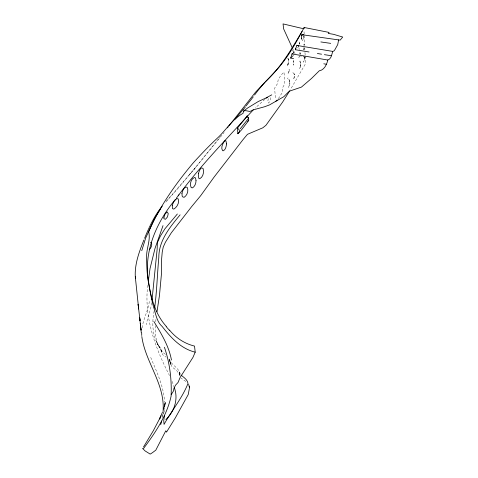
<?xml version="1.0" encoding="UTF-8"?>
<svg xmlns="http://www.w3.org/2000/svg" width="478" height="478" viewBox="0 0 478 478"><rect width="100%" height="100%" fill="white"/><g stroke="black" fill="none" stroke-linecap="round" stroke-linejoin="round"><path stroke-width="0.36" stroke-dasharray="2.39 1.79" d="M304.582 56.422L304.737 59.266L303.44 62.14L304.259 59.947L304.51 57.551M164.719 412.072L164.749 410.351M304.014 45.38L304.038 44.125L304.002 45.32M305.269 56.051L305.484 63.765L290.379 89.679M300.041 53.661L300.017 54.056L299.987 51.66L300.106 54.402L299.981 51.905M299.515 42.644L299.652 43.97L299.557 41.544L299.168 45.087M151.681 302.765C150.929 310.258 147.164 317.147 146.483 324.717M293.247 52.729L292.966 50.339L293.331 52.472M289.172 71.395L289.154 69.412L288.049 73.301L289.172 71.395L288.27 72.202M304.378 47.931L304.265 49.132L303.476 50.005M149.327 301.421C148.138 311.005 142.862 319.573 141.918 329.217M155.953 319.34L155.643 322.262M155.254 325.643L155.386 335.359L157.453 344.082L161.695 351.569L162.478 354.335L163.494 355.542L166.171 357.132M303.924 47.537L303.512 49.712M162.873 414.056L162.371 417.527M147.732 285.348L147.535 286.812C144.26 318.145 155.326 348.301 169.571 375.606M162.436 417.694L163.53 412.287M163.858 410.435L164.163 408.535L163.846 410.488M154.149 311.047C151.723 322.937 152.267 336.219 159.084 346.628L156.557 341.507L157.453 344.082M268.272 98.552L267.8 101.521L268.403 103.087C270.058 101.874 270.53 99.597 270.237 97.661M163.165 414.175L163.518 412.353M293.402 54.916L292.65 57.007M292.59 56.721L292.912 55.579M299.431 56.105L298.84 57.402L300.041 55.621M287.415 78.87L288.049 77.884M297.567 47.89L298.726 46.282M166.565 200.921L193.273 170.276L224.128 132.531M278.363 98.653L282.343 92.451L282.845 87.283C286.179 82.843 284.243 77.197 283.968 72.148L281.405 74.705L278.363 79.133A8.15 2.808 -77.3 0 0 277.724 83.417A28.19 9.668 -76.5 0 0 275.842 86.148L274.587 88.251L275.579 99.119M193.273 170.276L220.233 136.738M298.17 47.065L298.875 46.193M195.43 167.664L189.521 174.428M189.682 174.273L190.776 173.012L181.771 184.09L164.665 203.395M264.884 99.34L255.156 108.07M305.406 57.223L300.554 56.016M185.846 381.492L180.881 378.014M165.406 354.371C161.403 351.868 160.261 347.321 157.399 343.891M292.841 72.542C294.926 74.227 295.243 77.478 293.217 79.336L294.221 77.137L294.352 73.779L294.472 74.921M180.397 374.28C178.754 367.313 170.825 364.911 168.728 358.231M287.523 58.149L288.455 59.415L288.67 63.06L287.32 65.892L288.365 62.982L287.911 64.841L288.431 59.403L288.61 60.61L288.276 58.633L288.455 59.415M169.116 360.663L170.616 363.202L171.542 366.011L173.753 368.317L176.418 370.175L179.967 375.176L179.417 373.276L180.164 376.736M303.865 56.792L304.671 58.065M302.879 34.996L303.626 36.191L303.703 38.354L302.221 40.534L303.303 38.186L303.452 35.719M159.299 346.365L160.949 349.042L161.695 351.569M299.676 61.023C300.871 63.293 301.379 66.8 299.365 68.826L300.315 66.812L300.62 64.351L300.584 65.707L300.106 60.909L300.411 62.295M169.045 358.894L170.025 360.741L170.843 364.66M292.679 50.327L293.175 51.26M295.093 53.727L292.745 48.852M288.802 79.097C290.038 81.577 290.54 85.03 288.616 87.325L289.68 83.871L289.357 79.641L289.674 81.618M298.923 48.236L299.515 49.467M160.584 349.119L161.743 351.868L161.337 350.452L161.875 353.015M150.725 357.43C156.605 371.842 163.834 386.182 164.516 402.022M169.391 359.659L170.801 364.188L170.037 361.266L170.616 363.202M172.176 381.438L173.98 386.72M293.331 60.037L293.934 63.61L293.546 65.145L293.731 61.435L293.845 62.409M179.644 373.921L179.154 371.932L179.8 374.794M179.274 372.404L179.692 374.435M293.217 51.815L293.384 53.697M305.137 54.868L304.964 52.55M304.223 35.551L304.707 45.296M304.056 31.823L304.151 34.308M304.809 47.704L304.886 50.13"/><path stroke-width="0.72" d="M163.028 411.797C165.502 384.372 145.372 362.575 141.817 336.524M164.414 347.243C169.798 362.916 171.823 379.628 171.112 396.131C166.888 415.663 155.458 432.399 143.753 448.227L142.581 448.46L145.139 450.951L150.188 454.1A92.332 36.131 -73.2 0 0 152.99 452.272L155.804 450.139L165.806 430.768L166.493 432.136L175.289 417.951L188.224 394.553L189.581 387.371L188.577 384.36M152.052 299.616L157.131 249.361L157.405 242.561L160.399 236.054L164.892 228.86L177.344 214.007M301.582 35.318L303.177 34.577L301.821 34.691L301.343 39.16L301.755 38.222M301.821 34.691L340.169 40.122L342.702 37.051L333.578 34.32L328.278 33.424L329.079 32.42L304.157 27.485L304.008 28.71L301.403 28.244L283.048 23.9L283.651 28.925L292.183 47.621M164.522 415.478L163.733 420.604L164.062 424.398C171.608 410.554 182.261 398.174 188.027 383.398C187.394 379.514 183.797 377.495 181.12 375.111M148.431 280.233L150.038 268.546L155.063 248.231L163.016 225.64M154.609 308.113C156.892 291.353 157.25 274.372 158.81 257.523C158.786 240.554 169.893 227.187 180.104 214.837M156.999 311.758L159.485 295.285L161.504 273.332L161.373 261.813L162.227 252.157L163.237 247.09L165.388 242.298L171.291 232.846L191.654 206.604L200.623 195.759L214.12 177.045L243.183 139.439L247.467 134.312L262.81 127.811L265.941 125.302L282.695 101.981L289.847 90.647M164.522 406.706L165.257 402.59L163.625 409.156M338.621 39.871L337.725 44.627L335.789 48.051A31.13 18.803 57.3 0 1 333.973 50.943L332.754 51.409L296.844 45.428L295.302 49.712L309.045 51.988M265.26 98.331L258.323 101.479L247.879 107.843L243.577 111.033L243.009 113.352C232.69 118.998 226.554 129.299 218.285 137.276C209.549 145.348 201.34 153.976 193.309 162.807C175.689 183.749 159.562 206.538 148.688 231.74C150.863 240.416 146.131 248.685 146.668 257.439C146.579 265.78 147.057 274.145 148.443 282.379C151.096 298.069 155.308 314.273 166.26 326.36M161.618 421.064L160.722 424.685M243.577 111.033L245.573 110.633L249.922 111.47L253.316 109.844L264.603 106.755L269.461 104.939L283.854 96.676L288.282 92.135L289.973 90.981L301.409 87.116L311.513 78.458L319.28 70.804C324.335 70.057 326.797 64.393 327.812 60.037C331.403 58.955 331.714 54.337 332.754 51.409M141.751 250.717L145.659 238.104L153.94 219.832M293.576 58.531L290.749 58.107L291.986 53.906L292.889 53.548M143.878 240.022C139.02 252.27 134.151 265.141 135.429 278.572L135.34 276.684M144.589 238.289C149.238 226.936 154.4 215.59 162.317 206.09M162.412 412.275L159.598 418.973L160.961 415.884L160.309 417.33M169.529 330.101C175.94 337.988 184.627 343.67 194.522 346.084L195.203 352.178L192.939 357.425L180.134 377.459L178.043 382.484L175.444 385.262L173.783 388.853L173.663 390.699L171.19 394.685M160.238 417.509L153.307 430.75L143.502 446.99M290.749 58.107L291.275 56.984M304.157 27.485C296.742 41.449 289.017 55.579 278.686 67.637C270.512 76.707 261.711 85.054 254.583 95.02M295.302 49.712L295.834 48.684M302.042 31.399C291.425 49.21 281.058 67.368 265.583 81.517M149.602 249.504C151.006 247.598 152.602 244.975 151.227 242.651L150.504 242.466M160.883 208.444L156.461 215.363A88.573 49.198 -78.7 0 0 153.97 219.88M247.15 115.945L237.518 128.056L237.817 133.732L241.288 130.118L248.715 120.456L248.632 118.239L247.15 115.945L248.142 117.743M246.021 105.985L253.292 96.837M178.169 195.771C200.85 165.155 227.648 137.855 253.334 109.803M237.817 133.732L239.03 132.113M175.45 199.35C155.959 222.706 142.713 253.131 148.933 284.016C150.11 291.628 151.436 299.252 153.492 306.691C155.828 313.592 156.396 321.407 162.203 326.516C170.921 337.629 180.893 348.713 195.203 352.178M248.632 118.239L240.225 128.779M228.968 125.869L255.497 92.23L264.932 82.198M227.409 127.859L228.191 126.873M165.842 419.535C174.56 411.45 178.599 398.694 174.207 387.383M235.182 119.064L242.967 109.671M277.132 100.033L275.896 101.252M247.61 121.251L248.715 120.456M271.767 94.847L265.72 98.05M266.001 98.253L267.602 97.345M303.387 34.506L302.329 34.721M298.804 45.721L296.844 45.428M291.986 53.906L327.812 60.037M330.704 43.367L320.858 41.945M324.389 54.659L331.487 55.741M321.575 54.199L317.368 53.5M323.803 63.795L326.641 64.327M237.518 128.056L239.191 129.825L239.532 131.994M153.856 321.467C161.211 333.542 168.895 345.941 171.459 360.036M189.115 386.266L189.581 387.371M138.315 305.962L138.124 304.253L138.674 308.985L135.382 277.557M138.471 307.282L140.018 320.732L139.66 317.553L139.845 319.244M140.711 327.209L141.046 330.131L139.821 319.035M140.831 328.32L141.273 332.748M140.592 326.11L140.281 323.2L140.466 324.962M141.739 335.502L141.679 332.921M178.963 194.779A144.458 1.81 -52.2 0 1 176.239 198.37M245.423 106.923A203.228 106.773 -13.8 0 1 243.111 109.689M169.451 330.274A75.231 50.835 86.3 0 1 166.165 326.54M181.951 193.429L182.154 196.034L182.644 196.828L184.084 197.342C187.149 195.388 188.804 190.841 187.256 187.472L186.635 187.083C183.534 187.053 182.614 191.033 181.951 193.429M163.942 217.263L163.888 218.733L165.519 219.277L167.527 216.839L168.244 213.648L167.216 211.915L165.095 213.959L163.942 217.263M196.022 180.606C195.992 183.349 194.922 186.438 192.443 187.878L191.2 187.627C189.443 184.311 190.818 179.059 194.397 177.535L195.173 177.631L195.616 178.342L196.022 180.606M198.436 173.657L198.663 177.661L199.039 178.647L199.768 178.724C203.252 176.92 204.184 171.972 203.066 168.441L201.632 167.933L200.754 168.459L199.362 170.73L198.436 173.657M172.235 205.343L172.516 208.629L173.819 209.113C177.021 207.183 179.501 202.809 178.288 199.099L177.738 198.657L176.764 198.782L175.713 199.469L173.669 201.883L172.235 205.343M226.56 143.908C226.196 146.346 225.736 149.68 223.214 150.803L222.617 150.678C220.519 147.768 222.79 143.388 224.702 140.873L225.927 140.843L226.56 143.908"/></g></svg>
